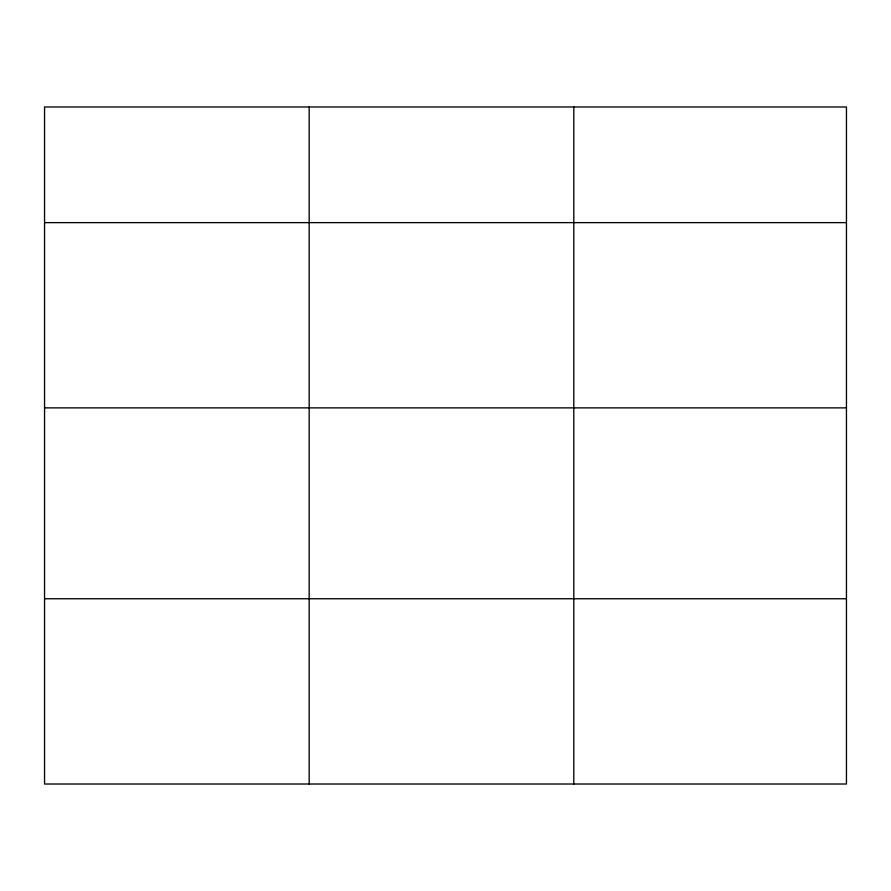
<?xml version="1.0" encoding="UTF-8"?>
<svg xmlns="http://www.w3.org/2000/svg" width="891" height="891" viewBox="0 0 891 891"><rect width="100%" height="100%" fill="white"/><g stroke="black" fill="none" stroke-linecap="round" stroke-linejoin="round"><path stroke-width="1.34" d="M846.45 407.878L846.45 106.987L44.55 106.987L44.55 784.013L846.45 784.013L846.45 407.878L44.55 407.878M44.55 222.627L846.45 222.627M44.55 598.752L846.45 598.752M573.804 106.987L573.804 784.013M309.177 106.987L309.177 784.013"/></g></svg>
